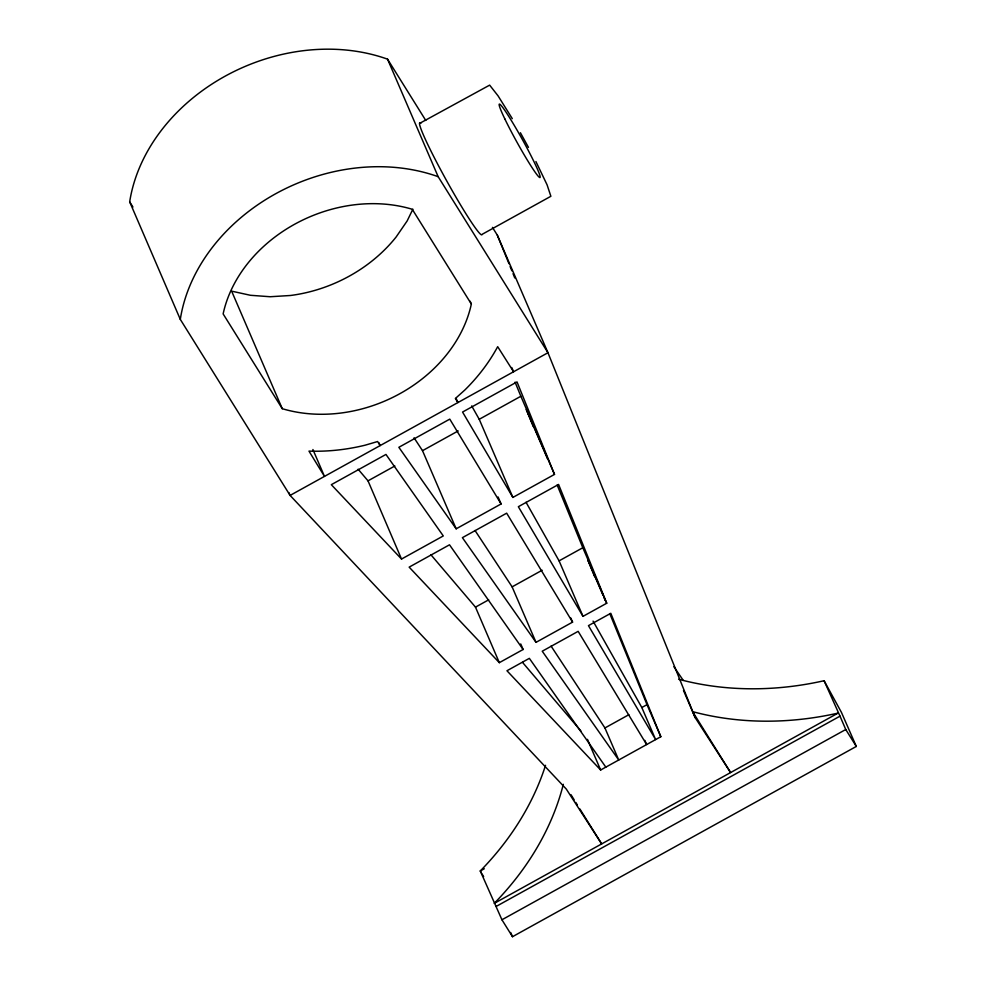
<?xml version="1.0" encoding="UTF-8"?>
<svg xmlns="http://www.w3.org/2000/svg" width="986" height="986" viewBox="0 0 986 986"><rect width="100%" height="100%" fill="white"/><g stroke="black" fill="none" stroke-linecap="round" stroke-linejoin="round"><path stroke-width="1.48" d="M412.875 209.192L407.156 220.938L396.125 236.997A135.427 109.286 -23.3 0 1 290.426 295.492L270.164 296.737L250.407 295.282L231.636 291.153L282.255 408.685A135.427 109.286 -23.3 0 0 471.345 304.045L470.149 301.248M419.617 123.386L489.648 85.129L498.078 95.876L512.289 118.653M358.115 469.213L368.012 480.835L394.856 465.984M498.09 496.981L501.098 503.957L456.173 528.816L422.513 450.676L458.194 430.931M512.88 497.425L462.557 412.049L517.021 381.915L554.502 474.402L512.88 497.425L479.233 419.296L520.855 396.261L515.074 382.137M401.524 559.05L443.281 535.94L385.957 454.435L331.321 484.681L401.524 559.05L368.012 480.835M430.894 554.736L475.486 607.13L488.674 599.833M570.783 617.963L572.57 622.129L536.014 642.354L512.116 586.855L542.14 570.241M582.997 616.361L518.353 506.705L558.581 484.446L606.723 603.235L582.997 616.361L559.087 560.861L582.812 547.735L557.164 485.038M523.122 649.491L449.505 544.802L409.153 567.135L499.323 662.666L523.122 649.491L520.731 643.944M646.631 744.553L578.153 631.348L542.238 651.216L618.727 759.996L604.936 727.951L628.846 714.714M605.835 767.133L529.346 658.352L506.952 670.751L600.647 770.004L660.817 736.715L610.79 613.292L588.457 625.642L655.628 739.586L641.824 707.529L647.013 704.657L609.767 613.612M484.299 868.752L480.268 870.971L501.936 919.778L512.498 936.7L856.316 746.439L841.415 712.336L824.086 680.722A279.925 225.893 -23.3 0 1 678.639 679.243M496.192 906.417L840.01 716.156L824.086 680.722M501.936 919.778L845.754 729.517L840.01 716.156M522.494 662.345L580.902 730.971M456.173 528.816L398.849 447.299L449.776 419.124L501.098 503.957M536.014 642.354L462.397 537.666L506.668 513.176L572.57 622.129M673.882 666.721L683.175 680.254M414.058 437.809L422.513 450.676M475.03 530.493L512.116 586.855M551.075 646.089L604.936 727.951M683.495 690.508L695.192 717.672L730.601 772.568L692.591 711.633A279.925 225.893 -23.3 0 0 838.038 713.112L494.22 903.373A278.557 224.783 -23.3 0 0 563.326 784.326M845.754 729.517L856.316 746.439M579.83 808.902L601.67 843.917L566.26 789.022L290.094 495.416L180.302 319.39L129.684 201.847A177.899 143.562 -23.3 0 1 387.547 59.16L425.767 120.44M492.458 227.372L497.338 235.186L547.957 352.729L695.192 717.672M387.547 59.16L438.166 176.691L547.957 352.729L290.094 495.416L288.886 492.618M471.345 304.045L412.234 209.254A135.427 109.286 -23.3 0 0 223.132 313.905L282.255 408.685M570.943 794.642L574.172 799.831M575.787 802.431L577.402 805.02M129.684 201.847L132.937 207.06M481.427 872.918L480.268 870.971A278.557 224.783 -23.3 0 0 545.541 765.309M482.006 873.892L483.645 876.677M471.69 405.924L479.233 419.296M526.031 502.256L559.087 560.861M593.067 621.106L641.824 707.529M520.398 132.74L528.459 147.37M535.916 161.556L547.07 184.813L550.878 196.288L482.117 234.335A64.016 4.61 61 0 1 446.017 179.625A64.016 4.61 61 0 1 420.874 123.188M511.746 367.507L513.583 371.759L497.683 346.678A177.899 143.562 -23.3 0 1 464.813 390.037L455.372 398.492L457.911 402.559L456.087 398.319M520.855 396.261L554.502 474.402M547.612 458.995L526.29 409.498L533.266 426.605M582.812 547.735L606.723 603.235M602.877 594.903L587.656 559.555L594.632 576.625M604.098 597.738L605.318 600.56M647.013 704.657L660.817 736.715M644.832 740.375L646.027 743.161M587.446 739.352L600.647 770.004M475.486 607.13L499.323 662.666M378.932 442.763L380.152 445.586L377.613 441.531L365.177 445.179A177.899 143.562 -23.3 0 1 308.963 451.107L324.48 476.398L312.907 449.517M510.686 932.497L512.498 936.7M497.338 235.186L508.961 263.693M510.119 266.553L511.857 270.83M513.028 273.677L514.766 277.953M180.302 319.39A177.899 143.562 -23.3 0 1 438.166 176.691M504.82 118.887A41.856 3.007 61 0 0 539.231 177.209A41.856 3.007 61 0 0 514.828 126.319A41.856 3.007 61 0 0 504.82 118.887"/></g></svg>
